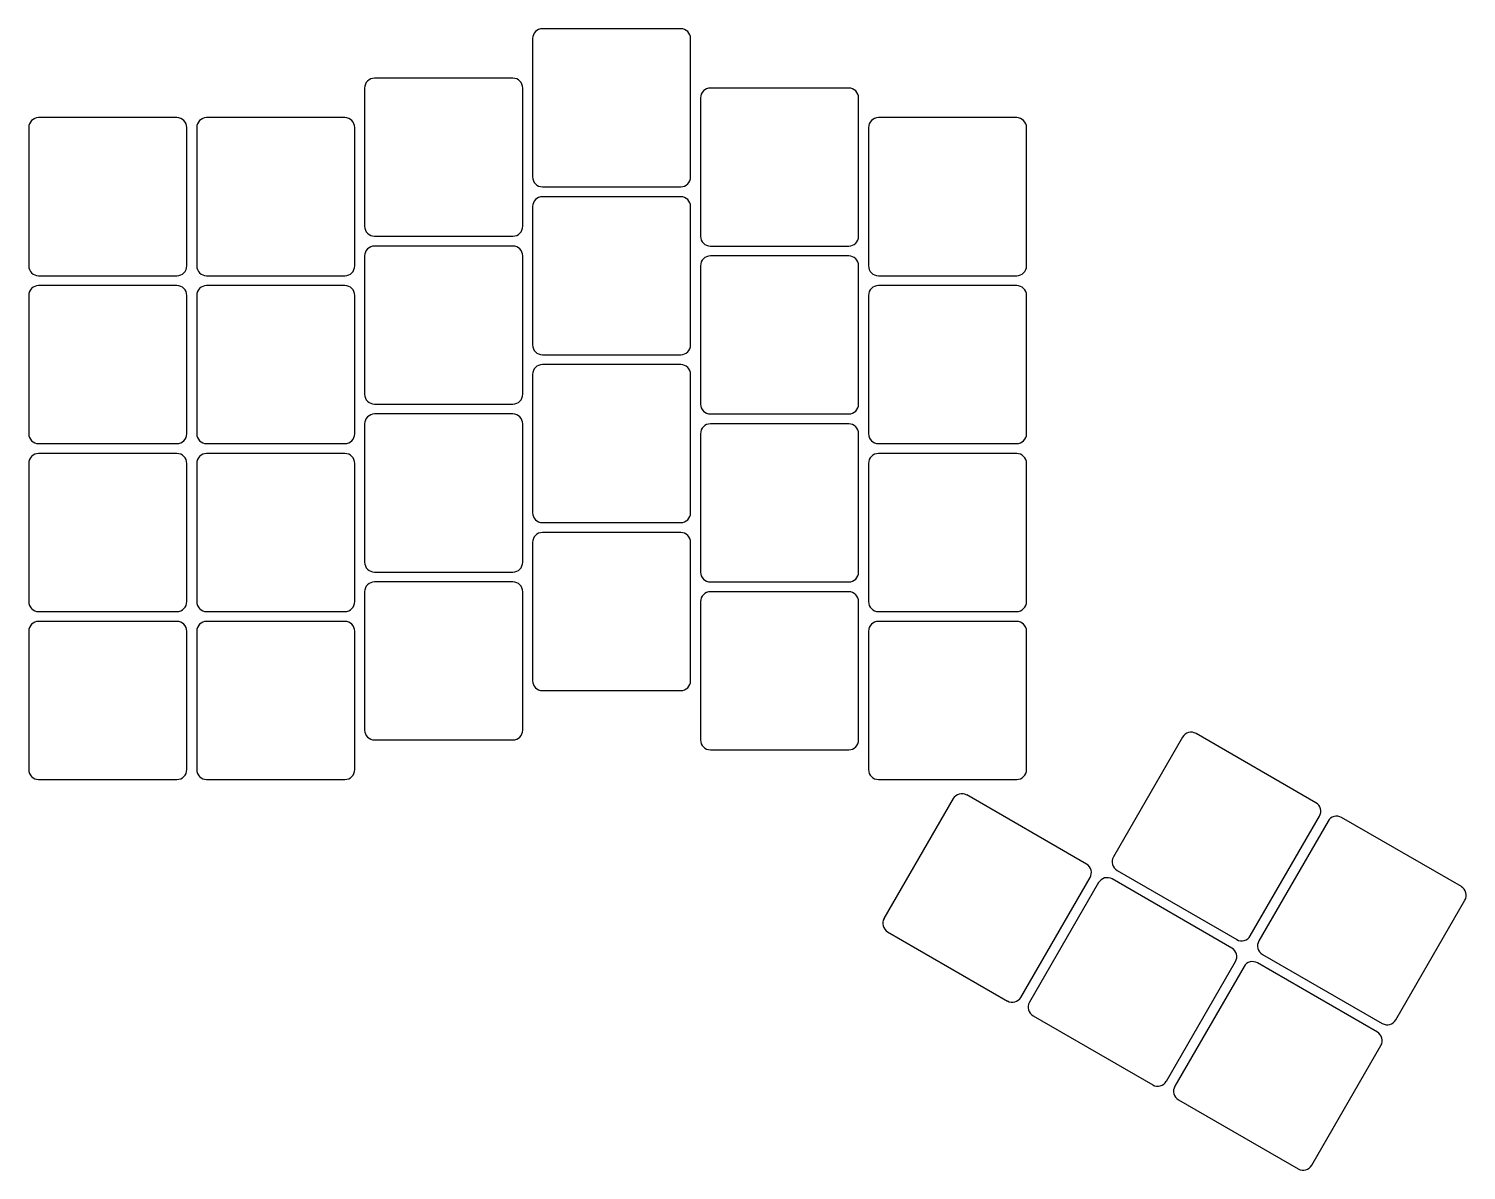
# Model space of a CAD drawing. Header units: millimetres. Extents: x 92 to 238, y -148 to -32.
import ezdxf

# ---------------------------------------------------------------- set-up
doc = ezdxf.new("R2010")
doc.units = ezdxf.units.MM

msp = doc.modelspace()

# ---------------------------------------------------------------- linework, layer by layer
for p, q in [((158, -32), (144, -32)), ((143, -33), (143, -47)), ((159, -47), (159, -33)), ((141, -37), (127, -37)), ((126, -38), (126, -52)), ((142, -52), (142, -38)), ((160, -39), (160, -53)), ((175, -38), (161, -38)), ((176, -53), (176, -39)), ((92, -42), (92, -56)), ((107, -41), (93, -41)), ((108, -56), (108, -42)), ((109, -42), (109, -56)), ((124, -41), (110, -41)), ((125, -56), (125, -42)), ((177, -42), (177, -56)), ((192, -41), (178, -41)), ((193, -56), (193, -42)), ((144, -48), (158, -48)), ((158, -49), (144, -49)), ((143, -50), (143, -64)), ((159, -64), (159, -50)), ((127, -53), (141, -53)), ((126, -55), (126, -69)), ((141, -54), (127, -54)), ((142, -69), (142, -55)), ((161, -54), (175, -54)), ((175, -55), (161, -55)), ((160, -56), (160, -70)), ((176, -70), (176, -56)), ((93, -57), (107, -57)), ((107, -58), (93, -58)), ((110, -57), (124, -57)), ((124, -58), (110, -58)), ((178, -57), (192, -57)), ((192, -58), (178, -58)), ((92, -59), (92, -73)), ((108, -73), (108, -59)), ((109, -59), (109, -73)), ((125, -73), (125, -59)), ((177, -59), (177, -73)), ((193, -73), (193, -59)), ((144, -65), (158, -65)), ((158, -66), (144, -66)), ((143, -67), (143, -81)), ((159, -81), (159, -67)), ((127, -70), (141, -70)), ((141, -71), (127, -71)), ((161, -71), (175, -71)), ((126, -72), (126, -86)), ((142, -86), (142, -72)), ((175, -72), (161, -72)), ((93, -74), (107, -74)), ((110, -74), (124, -74)), ((160, -73), (160, -87)), ((176, -87), (176, -73)), ((178, -74), (192, -74)), ((107, -75), (93, -75)), ((124, -75), (110, -75)), ((192, -75), (178, -75)), ((92, -76), (92, -90)), ((108, -90), (108, -76)), ((109, -76), (109, -90)), ((125, -90), (125, -76)), ((177, -76), (177, -90)), ((193, -90), (193, -76)), ((144, -82), (158, -82)), ((143, -84), (143, -98)), ((158, -83), (144, -83)), ((159, -98), (159, -84)), ((127, -87), (141, -87)), ((141, -88), (127, -88)), ((161, -88), (175, -88)), ((126, -89), (126, -103)), ((142, -103), (142, -89)), ((160, -90), (160, -104)), ((175, -89), (161, -89)), ((176, -104), (176, -90)), ((93, -91), (107, -91)), ((110, -91), (124, -91)), ((178, -91), (192, -91)), ((92, -93), (92, -107)), ((107, -92), (93, -92)), ((108, -107), (108, -93)), ((109, -93), (109, -107)), ((124, -92), (110, -92)), ((125, -107), (125, -93)), ((177, -93), (177, -107)), ((192, -92), (178, -92)), ((193, -107), (193, -93)), ((144, -99), (158, -99)), ((127, -104), (141, -104)), ((208.79, -103.72), (201.79, -115.84)), ((222.28, -110.35), (210.16, -103.35)), ((161, -105), (175, -105)), ((93, -108), (107, -108)), ((110, -108), (124, -108)), ((178, -108), (192, -108)), ((185.57, -109.94), (178.57, -122.06)), ((199.06, -116.57), (186.94, -109.57)), ((215.65, -123.84), (222.65, -111.72)), ((237.01, -118.85), (224.88, -111.85)), ((223.52, -112.22), (216.52, -124.34)), ((202.16, -117.21), (214.28, -124.21)), ((192.43, -130.06), (199.43, -117.94)), ((200.29, -118.44), (193.29, -130.56)), ((213.78, -125.07), (201.66, -118.07)), ((230.37, -132.34), (237.37, -120.22)), ((178.94, -123.43), (191.06, -130.43)), ((207.15, -138.56), (214.15, -126.44)), ((228.51, -133.57), (216.38, -126.57)), ((216.88, -125.71), (229.01, -132.71)), ((215.02, -126.94), (208.02, -139.06)), ((193.66, -131.93), (205.78, -138.93)), ((221.87, -147.06), (228.87, -134.94)), ((208.38, -140.43), (220.51, -147.43))]:
    msp.add_line(p, q)
for centre, start, end in [((144, -33), 90, 180), ((158, -33), 0, 90), ((127, -38), 90, 180), ((141, -38), 0, 90), ((161, -39), 90, 180), ((175, -39), 0, 90), ((93, -42), 90, 180), ((107, -42), 0, 90), ((110, -42), 90, 180), ((124, -42), 0, 90), ((178, -42), 90, 180), ((192, -42), 0, 90), ((144, -47), 180, 270), ((158, -47), 270, 360), ((144, -50), 90, 180), ((158, -50), 0, 90), ((127, -52), 180, 270), ((141, -52), 270, 360), ((161, -53), 180, 270), ((175, -53), 270, 360), ((127, -55), 90, 180), ((141, -55), 0, 90), ((161, -56), 90, 180), ((175, -56), 0, 90), ((93, -56), 180, 270), ((107, -56), 270, 360), ((110, -56), 180, 270), ((124, -56), 270, 360), ((178, -56), 180, 270), ((192, -56), 270, 360), ((93, -59), 90, 180), ((107, -59), 0, 90), ((110, -59), 90, 180), ((124, -59), 0, 90), ((178, -59), 90, 180), ((192, -59), 0, 90), ((144, -64), 180, 270), ((158, -64), 270, 360), ((144, -67), 90, 180), ((158, -67), 0, 90), ((127, -69), 180, 270), ((141, -69), 270, 360), ((127, -72), 90, 180), ((141, -72), 0, 90), ((161, -70), 180, 270), ((175, -70), 270, 360), ((161, -73), 90, 180), ((175, -73), 0, 90), ((93, -73), 180, 270), ((107, -73), 270, 360), ((110, -73), 180, 270), ((124, -73), 270, 360), ((178, -73), 180, 270), ((192, -73), 270, 360), ((93, -76), 90, 180), ((107, -76), 0, 90), ((110, -76), 90, 180), ((124, -76), 0, 90), ((178, -76), 90, 180), ((192, -76), 0, 90), ((144, -81), 180, 270), ((158, -81), 270, 360), ((144, -84), 90, 180), ((158, -84), 0, 90), ((127, -86), 180, 270), ((141, -86), 270, 360), ((161, -87), 180, 270), ((175, -87), 270, 360), ((127, -89), 90, 180), ((141, -89), 0, 90), ((93, -90), 180, 270), ((107, -90), 270, 360), ((110, -90), 180, 270), ((124, -90), 270, 360), ((161, -90), 90, 180), ((175, -90), 0, 90), ((178, -90), 180, 270), ((192, -90), 270, 360), ((93, -93), 90, 180), ((107, -93), 0, 90), ((110, -93), 90, 180), ((124, -93), 0, 90), ((178, -93), 90, 180), ((192, -93), 0, 90), ((144, -98), 180, 270), ((158, -98), 270, 360), ((127, -103), 180, 270), ((141, -103), 270, 360), ((209.66, -104.22), 60, 150), ((161, -104), 180, 270), ((175, -104), 270, 360), ((93, -107), 180, 270), ((107, -107), 270, 360), ((110, -107), 180, 270), ((124, -107), 270, 360), ((178, -107), 180, 270), ((192, -107), 270, 360), ((186.44, -110.44), 60, 150), ((221.78, -111.22), 330, 60), ((224.38, -112.72), 60, 150), ((202.66, -116.34), 150, 240), ((198.56, -117.44), 330, 60), ((201.16, -118.94), 60, 150), ((236.51, -119.72), 330, 60), ((179.44, -122.56), 150, 240), ((213.28, -125.94), 330, 60), ((214.78, -123.34), 240, 330), ((217.38, -124.84), 150, 240), ((215.88, -127.44), 60, 150), ((191.56, -129.56), 240, 330), ((194.16, -131.06), 150, 240), ((229.51, -131.84), 240, 330), ((228.01, -134.44), 330, 60), ((206.28, -138.06), 240, 330), ((208.88, -139.56), 150, 240), ((221.01, -146.56), 240, 330)]:
    msp.add_arc(centre, 1, start, end)

doc.saveas('drawing.dxf')
